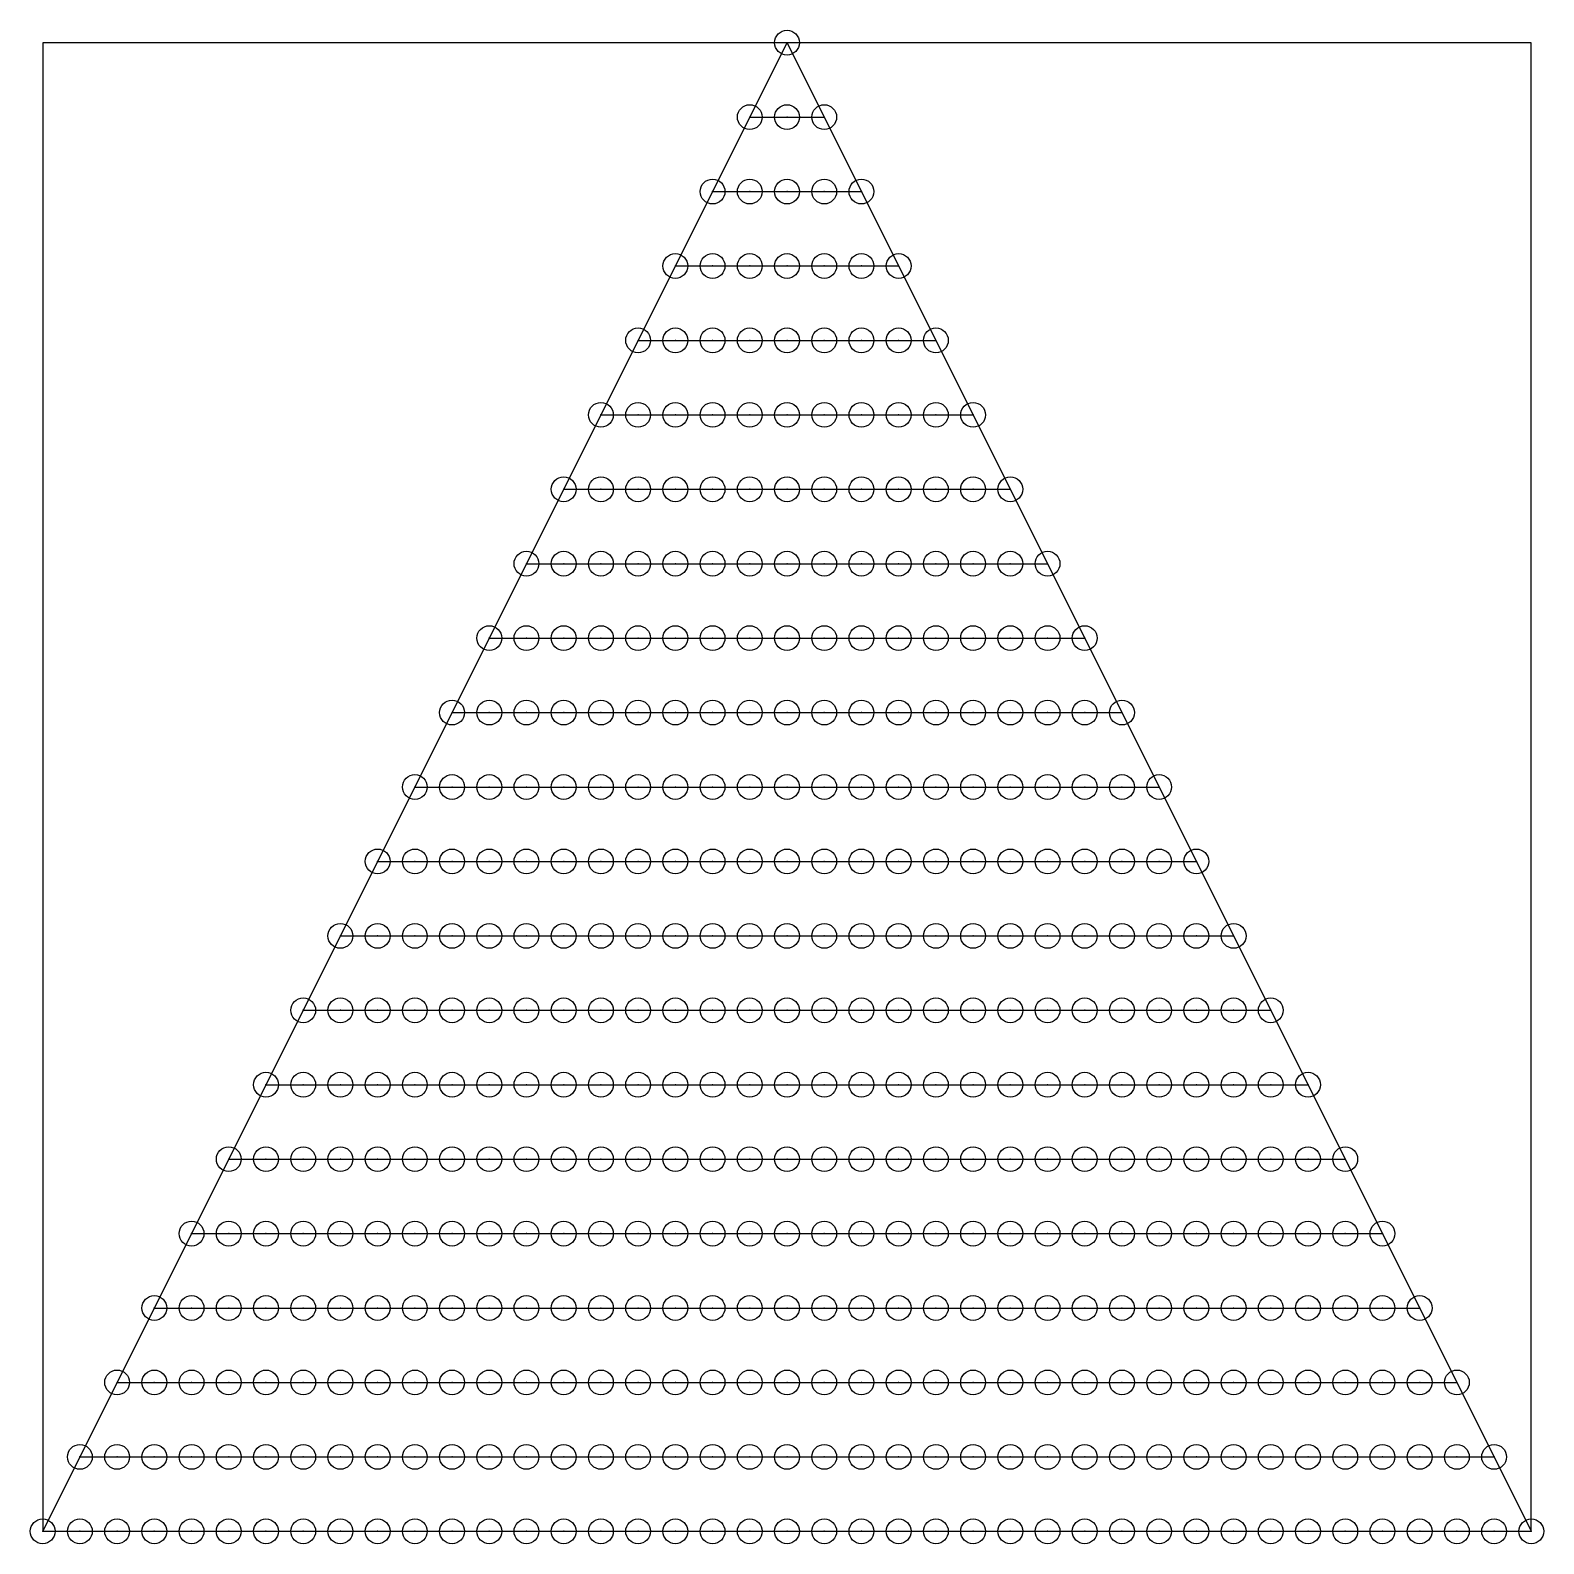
# Model space of a CAD drawing. Header units: millimetres. Extents: x -3.05 to 3.05, y -3.05 to 3.05.
import ezdxf

# ---------------------------------------------------------------- set-up
doc = ezdxf.new("R2010")
doc.units = ezdxf.units.MM
doc.header["$PDMODE"] = 32
doc.header["$PDSIZE"] = 0.1
doc.layers.add('contour', color=6, linetype='Continuous')

msp = doc.modelspace()

# ---------------------------------------------------------------- linework, layer by layer
for p in [(0, 3), (-0.15, 2.7), (0, 2.7), (0.15, 2.7), (-0.3, 2.4), (-0.15, 2.4), (0, 2.4), (0.15, 2.4), (0.3, 2.4), (-0.45, 2.1), (-0.3, 2.1), (-0.15, 2.1), (0, 2.1), (0.15, 2.1), (0.3, 2.1), (0.45, 2.1), (-0.6, 1.8), (-0.45, 1.8), (-0.3, 1.8), (-0.15, 1.8), (0, 1.8), (0.15, 1.8), (0.3, 1.8), (0.45, 1.8), (0.6, 1.8), (-0.75, 1.5), (-0.6, 1.5), (-0.45, 1.5), (-0.3, 1.5), (-0.15, 1.5), (0, 1.5), (0.15, 1.5), (0.3, 1.5), (0.45, 1.5), (0.6, 1.5), (0.75, 1.5), (-0.9, 1.2), (-0.75, 1.2), (-0.6, 1.2), (-0.45, 1.2), (-0.3, 1.2), (-0.15, 1.2), (0, 1.2), (0.15, 1.2), (0.3, 1.2), (0.45, 1.2), (0.6, 1.2), (0.75, 1.2), (0.9, 1.2), (-1.05, 0.9), (-0.9, 0.9), (-0.75, 0.9), (-0.6, 0.9), (-0.45, 0.9), (-0.3, 0.9), (-0.15, 0.9), (0, 0.9), (0.15, 0.9), (0.3, 0.9), (0.45, 0.9), (0.6, 0.9), (0.75, 0.9), (0.9, 0.9), (1.05, 0.9), (-1.2, 0.6), (-1.05, 0.6), (-0.9, 0.6), (-0.75, 0.6), (-0.6, 0.6), (-0.45, 0.6), (-0.3, 0.6), (-0.15, 0.6), (0, 0.6), (0.15, 0.6), (0.3, 0.6), (0.45, 0.6), (0.6, 0.6), (0.75, 0.6), (0.9, 0.6), (1.05, 0.6), (1.2, 0.6), (-1.35, 0.3), (-1.2, 0.3), (-1.05, 0.3), (-0.9, 0.3), (-0.75, 0.3), (-0.6, 0.3), (-0.45, 0.3), (-0.3, 0.3), (-0.15, 0.3), (0, 0.3), (0.15, 0.3), (0.3, 0.3), (0.45, 0.3), (0.6, 0.3), (0.75, 0.3), (0.9, 0.3), (1.05, 0.3), (1.2, 0.3), (1.35, 0.3), (-1.5, 0), (-1.35, 0), (-1.2, 0), (-1.05, 0), (-0.9, 0), (-0.75, 0), (-0.6, 0), (-0.45, 0), (-0.3, 0), (-0.15, 0), (0, 0), (0.15, 0), (0.3, 0), (0.45, 0), (0.6, 0), (0.75, 0), (0.9, 0), (1.05, 0), (1.2, 0), (1.35, 0), (1.5, 0), (-1.65, -0.3), (-1.5, -0.3), (-1.35, -0.3), (-1.2, -0.3), (-1.05, -0.3), (-0.9, -0.3), (-0.75, -0.3), (-0.6, -0.3), (-0.45, -0.3), (-0.3, -0.3), (-0.15, -0.3), (0, -0.3), (0.15, -0.3), (0.3, -0.3), (0.45, -0.3), (0.6, -0.3), (0.75, -0.3), (0.9, -0.3), (1.05, -0.3), (1.2, -0.3), (1.35, -0.3), (1.5, -0.3), (1.65, -0.3), (-1.8, -0.6), (-1.65, -0.6), (-1.5, -0.6), (-1.35, -0.6), (-1.2, -0.6), (-1.05, -0.6), (-0.9, -0.6), (-0.75, -0.6), (-0.6, -0.6), (-0.45, -0.6), (-0.3, -0.6), (-0.15, -0.6), (0, -0.6), (0.15, -0.6), (0.3, -0.6), (0.45, -0.6), (0.6, -0.6), (0.75, -0.6), (0.9, -0.6), (1.05, -0.6), (1.2, -0.6), (1.35, -0.6), (1.5, -0.6), (1.65, -0.6), (1.8, -0.6), (-1.95, -0.9), (-1.8, -0.9), (-1.65, -0.9), (-1.5, -0.9), (-1.35, -0.9), (-1.2, -0.9), (-1.05, -0.9), (-0.9, -0.9), (-0.75, -0.9), (-0.6, -0.9), (-0.45, -0.9), (-0.3, -0.9), (-0.15, -0.9), (0, -0.9), (0.15, -0.9), (0.3, -0.9), (0.45, -0.9), (0.6, -0.9), (0.75, -0.9), (0.9, -0.9), (1.05, -0.9), (1.2, -0.9), (1.35, -0.9), (1.5, -0.9), (1.65, -0.9), (1.8, -0.9), (1.95, -0.9), (-2.1, -1.2), (-1.95, -1.2), (-1.8, -1.2), (-1.65, -1.2), (-1.5, -1.2), (-1.35, -1.2), (-1.2, -1.2), (-1.05, -1.2), (-0.9, -1.2), (-0.75, -1.2), (-0.6, -1.2), (-0.45, -1.2), (-0.3, -1.2), (-0.15, -1.2), (0, -1.2), (0.15, -1.2), (0.3, -1.2), (0.45, -1.2), (0.6, -1.2), (0.75, -1.2), (0.9, -1.2), (1.05, -1.2), (1.2, -1.2), (1.35, -1.2), (1.5, -1.2), (1.65, -1.2), (1.8, -1.2), (1.95, -1.2), (2.1, -1.2), (-2.25, -1.5), (-2.1, -1.5), (-1.95, -1.5), (-1.8, -1.5), (-1.65, -1.5), (-1.5, -1.5), (-1.35, -1.5), (-1.2, -1.5), (-1.05, -1.5), (-0.9, -1.5), (-0.75, -1.5), (-0.6, -1.5), (-0.45, -1.5), (-0.3, -1.5), (-0.15, -1.5), (0, -1.5), (0.15, -1.5), (0.3, -1.5), (0.45, -1.5), (0.6, -1.5), (0.75, -1.5), (0.9, -1.5), (1.05, -1.5), (1.2, -1.5), (1.35, -1.5), (1.5, -1.5), (1.65, -1.5), (1.8, -1.5), (1.95, -1.5), (2.1, -1.5), (2.25, -1.5), (-2.4, -1.8), (-2.25, -1.8), (-2.1, -1.8), (-1.95, -1.8), (-1.8, -1.8), (-1.65, -1.8), (-1.5, -1.8), (-1.35, -1.8), (-1.2, -1.8), (-1.05, -1.8), (-0.9, -1.8), (-0.75, -1.8), (-0.6, -1.8), (-0.45, -1.8), (-0.3, -1.8), (-0.15, -1.8), (0, -1.8), (0.15, -1.8), (0.3, -1.8), (0.45, -1.8), (0.6, -1.8), (0.75, -1.8), (0.9, -1.8), (1.05, -1.8), (1.2, -1.8), (1.35, -1.8), (1.5, -1.8), (1.65, -1.8), (1.8, -1.8), (1.95, -1.8), (2.1, -1.8), (2.25, -1.8), (2.4, -1.8), (-2.55, -2.1), (-2.4, -2.1), (-2.25, -2.1), (-2.1, -2.1), (-1.95, -2.1), (-1.8, -2.1), (-1.65, -2.1), (-1.5, -2.1), (-1.35, -2.1), (-1.2, -2.1), (-1.05, -2.1), (-0.9, -2.1), (-0.75, -2.1), (-0.6, -2.1), (-0.45, -2.1), (-0.3, -2.1), (-0.15, -2.1), (0, -2.1), (0.15, -2.1), (0.3, -2.1), (0.45, -2.1), (0.6, -2.1), (0.75, -2.1), (0.9, -2.1), (1.05, -2.1), (1.2, -2.1), (1.35, -2.1), (1.5, -2.1), (1.65, -2.1), (1.8, -2.1), (1.95, -2.1), (2.1, -2.1), (2.25, -2.1), (2.4, -2.1), (2.55, -2.1), (-2.7, -2.4), (-2.55, -2.4), (-2.4, -2.4), (-2.25, -2.4), (-2.1, -2.4), (-1.95, -2.4), (-1.8, -2.4), (-1.65, -2.4), (-1.5, -2.4), (-1.35, -2.4), (-1.2, -2.4), (-1.05, -2.4), (-0.9, -2.4), (-0.75, -2.4), (-0.6, -2.4), (-0.45, -2.4), (-0.3, -2.4), (-0.15, -2.4), (0, -2.4), (0.15, -2.4), (0.3, -2.4), (0.45, -2.4), (0.6, -2.4), (0.75, -2.4), (0.9, -2.4), (1.05, -2.4), (1.2, -2.4), (1.35, -2.4), (1.5, -2.4), (1.65, -2.4), (1.8, -2.4), (1.95, -2.4), (2.1, -2.4), (2.25, -2.4), (2.4, -2.4), (2.55, -2.4), (2.7, -2.4), (-2.85, -2.7), (-2.7, -2.7), (-2.55, -2.7), (-2.4, -2.7), (-2.25, -2.7), (-2.1, -2.7), (-1.95, -2.7), (-1.8, -2.7), (-1.65, -2.7), (-1.5, -2.7), (-1.35, -2.7), (-1.2, -2.7), (-1.05, -2.7), (-0.9, -2.7), (-0.75, -2.7), (-0.6, -2.7), (-0.45, -2.7), (-0.3, -2.7), (-0.15, -2.7), (0, -2.7), (0.15, -2.7), (0.3, -2.7), (0.45, -2.7), (0.6, -2.7), (0.75, -2.7), (0.9, -2.7), (1.05, -2.7), (1.2, -2.7), (1.35, -2.7), (1.5, -2.7), (1.65, -2.7), (1.8, -2.7), (1.95, -2.7), (2.1, -2.7), (2.25, -2.7), (2.4, -2.7), (2.55, -2.7), (2.7, -2.7), (2.85, -2.7), (-3, -3), (-2.85, -3), (-2.7, -3), (-2.55, -3), (-2.4, -3), (-2.25, -3), (-2.1, -3), (-1.95, -3), (-1.8, -3), (-1.65, -3), (-1.5, -3), (-1.35, -3), (-1.2, -3), (-1.05, -3), (-0.9, -3), (-0.75, -3), (-0.6, -3), (-0.45, -3), (-0.3, -3), (-0.15, -3), (0, -3), (0.15, -3), (0.3, -3), (0.45, -3), (0.6, -3), (0.75, -3), (0.9, -3), (1.05, -3), (1.2, -3), (1.35, -3), (1.5, -3), (1.65, -3), (1.8, -3), (1.95, -3), (2.1, -3), (2.25, -3), (2.4, -3), (2.55, -3), (2.7, -3), (2.85, -3), (3, -3)]:
    msp.add_point(p)
at = {"layer": 'contour'}
for p, q in [((3, 3), (-3, 3)), ((-3, 3), (-3, -3)), ((-3, -3), (0, 3)), ((0, 3), (3, -3)), ((3, -3), (3, 3)), ((-0.15, 2.7), (0.15, 2.7)), ((-0.3, 2.4), (0.3, 2.4)), ((-0.45, 2.1), (0.45, 2.1)), ((-0.45, 2.1), (0.45, 2.1)), ((-0.6, 1.8), (0.6, 1.8)), ((-0.75, 1.5), (0.75, 1.5)), ((-0.9, 1.2), (0.9, 1.2)), ((-1.05, 0.9), (1.05, 0.9)), ((-1.2, 0.6), (1.2, 0.6)), ((-1.35, 0.3), (1.35, 0.3)), ((-1.5, 0), (1.5, 0)), ((-1.65, -0.3), (1.65, -0.3)), ((-1.8, -0.6), (1.8, -0.6)), ((-1.95, -0.9), (1.95, -0.9)), ((-2.1, -1.2), (2.1, -1.2)), ((-2.25, -1.5), (2.25, -1.5)), ((-2.4, -1.8), (2.4, -1.8)), ((-2.55, -2.1), (2.55, -2.1)), ((-2.7, -2.4), (2.7, -2.4)), ((-2.85, -2.7), (2.85, -2.7)), ((-3, -3), (3, -3))]:
    msp.add_line(p, q, dxfattribs=at)

doc.saveas('drawing.dxf')
